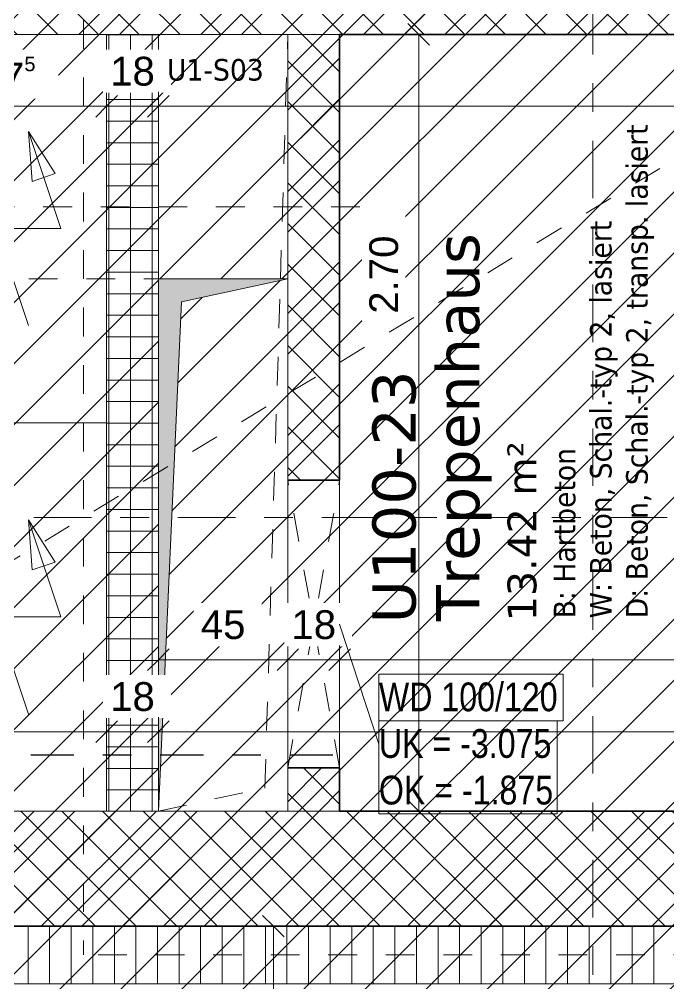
# Model space of a CAD drawing. Header units: metres. Extents: x -35.6 to 33, y -4 to 38.1.
# Drawn here: x -10.211 to -7.955, y 2.252 to 5.604 of the extents above; entities that cross this region are included whole.
import ezdxf

# ---------------------------------------------------------------- set-up
doc = ezdxf.new("R2010")
doc.units = ezdxf.units.M
for name, pattern in [('_Rasterlinie_', [0.375, 0.2, -0.05, 0.075, -0.05]), ('_Schnittlinie_', [0.3, 0.15, -0.05, 0.05, -0.05]), ('_Strichpunkt - Fein', [0.2, 0.1, -0.05, 0, -0.05]), ('_Verdeckte Linien_', [0.15, 0.1, -0.05]), ('Strichliert - Fein', [0.15, 0.1, -0.05]), ('Strichpunkt - Fein', [0.2, 0.1, -0.05, 0, -0.05]), ('Strichpunkt - Weit', [0.5, 0.2, -0.15, 0, -0.15])]:
    doc.linetypes.add(name, pattern=pattern)
for name, color, linetype, lineweight in [('A-____-____-DIMS', 7, 'Continuous', 5), ('A-____-____-DIMS-50', 7, 'Continuous', 5), ('A-AREA-____-IDEN', 7, 'Continuous', 5), ('A-DETL-____-HDLN', 7, '_Verdeckte Linien_', 9), ('A-DETL-GENF-HDLN', 7, '_Verdeckte Linien_', 9), ('A-DETL-GENF-OTLN', 7, 'Continuous', 9), ('A-GENM-____-IDEN', 7, 'Continuous', 5), ('A-GENM-____-OTLN', 7, 'Continuous', 9), ('A-WALL-____-MCUT', 7, 'Continuous', 35), ('A-WALL-____-PATT', 7, 'Continuous', 35), ('E-ELEC-EQPM-OTLN', 7, 'Continuous', 9), ('I-WALL-____-OTLN', 7, 'Continuous', 9), ('S-GRID-____-OTLN', 7, 'Continuous', 5), ('S-STRS-____-MBND', 7, '_Strichpunkt - Fein', 9)]:
    doc.layers.add(name, color=color, linetype=linetype, lineweight=lineweight)
doc.layers.add('G-____-____-SYMB', color=7, linetype='Strichpunkt - Weit', lineweight=5, true_color=0x008080)
doc.styles.add('Arial', font='arial.ttf', dxfattribs={"height": 0.1})
doc.styles.add('Arial_4', font='arial.ttf', dxfattribs={"width": 0.8, "height": 0.1})
doc.styles.add('Verdana_2', font='verdana.ttf', dxfattribs={"height": 0.1})
doc.styles.add('Verdana_3', font='verdana.ttf', dxfattribs={"width": 0.9, "height": 0.075})
doc.styles.add('Verdana_4', font='verdana.ttf', dxfattribs={"height": 0.15})
doc.dimstyles.new('SUB_Rohbau_fein', dxfattribs={"dimscale": 0.3048, "dimtxt": 0.102026, "dimasz": 0.246063, "dimexe": 0.164042, "dimexo": 0.0625, "dimgap": 0.123031, "dimtad": 1, "dimdec": 1, "dimlfac": 100, "dimrnd": 0.5, "dimdsep": 46, "dimtxsty": 'Arial', "dimblk1": 'OBLIQUE', "dimblk2": 'OBLIQUE', "dimsah": 1, "dimcen": 0.09, "dimazin": 0, "dimtfac": 1, "dimtdec": 4, "dimtix": 1, "dimtmove": 0, "dimatfit": 3, "dimfxl": 0.164042, "dimfxlon": 1, "dimtvp": 1, "dimtfill": 1, "dimtolj": 1, "dimtzin": 0, "dimarcsym": 2})
doc.dimstyles.new('SUB_Rohbau_fein_1', dxfattribs={"dimscale": 0.3048, "dimtxt": 0.102026, "dimasz": 0.246063, "dimexe": 0.164042, "dimexo": 0.0625, "dimgap": 0.123031, "dimtad": 1, "dimrnd": 0.005, "dimzin": 0, "dimdsep": 46, "dimtxsty": 'Arial', "dimblk1": 'OBLIQUE', "dimblk2": 'OBLIQUE', "dimsah": 1, "dimcen": 0.09, "dimazin": 0, "dimtfac": 1, "dimtdec": 4, "dimtix": 1, "dimtmove": 0, "dimatfit": 3, "dimfxl": 0.164042, "dimfxlon": 1, "dimtvp": 1, "dimtfill": 1, "dimtolj": 1, "dimtzin": 0, "dimarcsym": 2})
doc.dimstyles.new('SUB_Rohbau_fein_2', dxfattribs={"dimscale": 0.3048, "dimtxt": 0.102026, "dimasz": 0.246063, "dimexe": 0.164042, "dimexo": 0.0625, "dimgap": 0.123031, "dimtad": 1, "dimrnd": 0.005, "dimzin": 0, "dimdsep": 46, "dimtxsty": 'Arial', "dimblk1": 'OBLIQUE', "dimblk2": 'OBLIQUE', "dimsah": 1, "dimcen": 0.09, "dimazin": 0, "dimtfac": 1, "dimtdec": 4, "dimtix": 1, "dimtmove": 2, "dimatfit": 3, "dimfxl": 0.164042, "dimfxlon": 1, "dimtvp": 1, "dimtfill": 1, "dimtolj": 1, "dimtzin": 0, "dimarcsym": 2})
pattern_1 = [(45, (0, 0), (-0.0707107, 0.0707107), []), (135, (0, 0), (-0.0707107, -0.0707107), [])]

# ---------------------------------------------------------------- blocks, each defined once
blk = doc.blocks.new('AM_Deckenöffnung rechteckig - DD-32206585--01_UG_OK_FFB_AF_ro')
at = {"layer": 'A-GENM-____-OTLN'}
for p, q in [((0.225, 1.35), (-0.225, 1.35)), ((-0.225, 1.35), (-0.225, 0.5)), ((0.225, -1.35), (0.225, 1.35)), ((-0.225, -1.35), (0.225, -1.35))]:
    blk.add_line(p, q, dxfattribs=at)
blk = doc.blocks.new('Schaltschrank - 1350 x 600 x 2200 mm-21136577--01_UG_OK_FFB_AF_ro')
at = {"layer": 'A-DETL-GENF-OTLN'}
for p, q in [((-0.3375, 0.2714), (0, 0.3839)), ((0, 0.3839), (0, 0.1589)), ((0, 0.1589), (0.3375, 0.2714)), ((0.1641, 0.2581), (0.3375, 0.2714)), ((0.3375, 0.2714), (0.1908, 0.178)), ((0.1908, 0.178), (0.1641, 0.2581))]:
    blk.add_line(p, q, dxfattribs=at)
at = {"layer": 'E-ELEC-EQPM-OTLN'}
for p, q in [((0.675, 0.5429), (-0.675, 0.5429)), ((-0.675, 0.5429), (-0.675, 0)), ((0.675, 0), (0.675, 0.5429)), ((-0.675, 0), (0.675, 0))]:
    blk.add_line(p, q, dxfattribs=at)
blk = doc.blocks.new('AM_BD_DD_Symbol - DD-32206594--01_UG_OK_FFB_AF_ro')
at = {"layer": 'A-DETL-GENF-OTLN', "linetype": 'Strichpunkt - Fein'}
for p, q in [((0, 2.7), (0.45, 2.7)), ((0, 2.7), (0, 1.85)), ((0.424, 1.85), (0.45, 2.7)), ((0.45, 2.7), (0.45, 0)), ((0.37, 0.08), (0.4239, 1.8444)), ((0, 0), (0.37, 0.08)), ((0.45, 0), (0, 0))]:
    blk.add_line(p, q, dxfattribs=at)
blk = doc.blocks.new('AM_BD_DD_Symbol - BD-32206561--01_UG_OK_FFB_AF_ro')
at = {"layer": 'A-DETL-GENF-OTLN', "true_color": 0x808080}
blk.add_hatch(color=8, dxfattribs=at).paths.add_polyline_path([(0, 0), (0.08, 1.77), (0.45, 1.85), (0, 1.85), (0, 0.1731)])
at = {"layer": 'A-DETL-GENF-OTLN'}
for p, q in [((0.45, 1.85), (0, 1.85)), ((0, 1.85), (0, 0)), ((0.08, 1.77), (0.45, 1.85)), ((0.45, 1.85), (0.45, 0)), ((0, 0), (0.08, 1.77)), ((0.45, 0), (0, 0))]:
    blk.add_line(p, q, dxfattribs=at)
at = {"layer": 'A-GENM-____-OTLN'}
for p, q in [((0, 1.85), (0.45, 1.85)), ((0, 1.85), (0, 0)), ((0.45, 1.85), (0.45, 0)), ((0.45, 0), (0, 0))]:
    blk.add_line(p, q, dxfattribs=at)
blk = doc.blocks.new('Wandöffnung rechteckig - WD-42500366--01_UG_OK_FFB_AF_ro')
at = {"layer": 'A-DETL-GENF-OTLN', "linetype": 'Strichliert - Fein'}
for p, q in [((0.625, -0.09), (-0.375, 0.09)), ((0.625, 0.09), (-0.375, -0.09)), ((-0.375, 0.09), (-0.375, -0.09)), ((-0.375, 0.09), (0.625, 0.09)), ((0.625, 0.09), (0.625, -0.09)), ((0.625, -0.09), (-0.375, -0.09))]:
    blk.add_line(p, q, dxfattribs=at)
blk = doc.blocks.new('DE_Detailverweis - mit_Rahmen-56961569--01_UG_OK_FFB_AF_ro')
at = {"layer": 'A-DETL-GENF-OTLN', "color": 30, "linetype": 'Strichpunkt - Fein', "true_color": 0xff8000}
for p in [(0, 3.65), (6.3504, 0)]:
    blk.add_line(p, (0, 0), dxfattribs=at)
blk = doc.blocks.new('DE_Linie_mit_Text - Strichliert-43508621--01_UG_OK_FFB_AF_ro')
at = {"layer": 'A-DETL-GENF-HDLN'}
blk.add_line((21.6133, 0), (0, 0), dxfattribs=at)
blk = doc.blocks.new('DIMBLOCK715--01_UG_OK_FFB_AF_ro')
at = {"layer": 'A-____-____-DIMS-50'}
for p, q in [((-9.328, 2.4516), (-9.3655, 2.4891)), ((-9.328, 2.4516), (-9.378, 2.4516)), ((-9.328, 0.5466), (-9.328, 2.4516)), ((-9.328, 2.4516), (-9.2905, 2.4141)), ((-9.328, 2.4516), (-9.278, 2.4516)), ((-9.328, 0.5466), (-9.3655, 0.5841)), ((-9.328, 0.5466), (-9.378, 0.5466)), ((-9.328, 0.5466), (-9.2905, 0.5091)), ((-9.328, 0.5466), (-9.278, 0.5466))]:
    blk.add_line(p, q, dxfattribs=at)
at = {"layer": 'A-____-____-DIMS-50', "color": 0, "insert": (-9.5, 1.3374), "char_height": 0.1, "width": 0.388091, "attachment_point": 1, "rotation": 90, "line_spacing_factor": 0.941778, "style": 'Arial', "bg_fill": 3, "box_fill_scale": 1.25, "bg_fill_color": 256, "bg_fill_true_color": 13158600, "bg_fill_transparency": 0}
blk.add_mtext('1.90\\A2\\H0.5x;\\S5^  ;\\H2x;', dxfattribs=at)
blk = doc.blocks.new('_Oblique')
at = {"color": 0, "linetype": 'ByBlock', "lineweight": -2}
blk.add_line((-0.5, -0.5), (0.5, 0.5), dxfattribs=at)
blk = doc.blocks.new('DIMBLOCK736--01_UG_OK_FFB_AF_ro')
at = {"layer": 'A-____-____-DIMS-50'}
for p, q in [((-12.308, 3.1277), (-12.308, 3.1777)), ((-12.308, 3.1277), (-12.2705, 3.1652)), ((-9.908, 3.1277), (-9.908, 3.1777)), ((-9.908, 3.1277), (-9.8705, 3.1652)), ((-12.308, 3.1277), (-12.3455, 3.0902)), ((-12.308, 3.1277), (-9.908, 3.1277)), ((-12.308, 3.1277), (-12.308, 3.0777)), ((-9.908, 3.1277), (-9.9455, 3.0902)), ((-9.908, 3.1277), (-9.908, 3.0777))]:
    blk.add_line(p, q, dxfattribs=at)
at = {"layer": 'A-____-____-DIMS-50', "color": 0, "insert": (-11.0037, 3.2998), "char_height": 0.1, "width": 0.325653, "attachment_point": 1, "line_spacing_factor": 0.941778, "style": 'Arial', "bg_fill": 3, "box_fill_scale": 1.25, "bg_fill_color": 256, "bg_fill_true_color": 13158600, "bg_fill_transparency": 0}
blk.add_mtext('2.40', dxfattribs=at)
blk = doc.blocks.new('DIMBLOCK737--01_UG_OK_FFB_AF_ro')
at = {"layer": 'A-____-____-DIMS-50'}
for p, q in [((-9.908, 3.1277), (-9.908, 3.1777)), ((-9.908, 3.1277), (-9.8705, 3.1652)), ((-9.728, 3.1277), (-9.728, 3.1777)), ((-9.728, 3.1277), (-9.6905, 3.1652)), ((-9.908, 3.1277), (-9.9455, 3.0902)), ((-9.908, 3.1277), (-9.728, 3.1277)), ((-9.908, 3.1277), (-9.908, 3.0777)), ((-9.728, 3.1277), (-9.7655, 3.0902)), ((-9.728, 3.1277), (-9.728, 3.0777))]:
    blk.add_line(p, q, dxfattribs=at)
at = {"layer": 'A-____-____-DIMS-50', "color": 0, "insert": (-9.8956, 3.2998), "char_height": 0.1, "width": 0.186088, "attachment_point": 1, "line_spacing_factor": 0.941778, "style": 'Arial', "bg_fill": 3, "box_fill_scale": 1.25, "bg_fill_color": 256, "bg_fill_true_color": 13158600, "bg_fill_transparency": 0}
blk.add_mtext('18', dxfattribs=at)
blk = doc.blocks.new('DIMBLOCK738--01_UG_OK_FFB_AF_ro')
at = {"layer": 'A-____-____-DIMS-50'}
for p, q in [((-9.728, 3.1277), (-9.728, 3.1777)), ((-9.728, 3.1277), (-9.6905, 3.1652)), ((-4.128, 3.1277), (-4.128, 3.1777)), ((-4.128, 3.1277), (-4.0905, 3.1652)), ((-9.728, 3.1277), (-9.7655, 3.0902)), ((-9.728, 3.1277), (-4.128, 3.1277)), ((-9.728, 3.1277), (-9.728, 3.0777)), ((-4.128, 3.1277), (-4.1655, 3.0902)), ((-4.128, 3.1277), (-4.128, 3.0777))]:
    blk.add_line(p, q, dxfattribs=at)
at = {"layer": 'A-____-____-DIMS-50', "color": 0, "insert": (-7.0637, 3.2998), "char_height": 0.1, "width": 0.325653, "attachment_point": 1, "line_spacing_factor": 0.941778, "style": 'Arial', "bg_fill": 3, "box_fill_scale": 1.25, "bg_fill_color": 256, "bg_fill_true_color": 13158600, "bg_fill_transparency": 0}
blk.add_mtext('5.60', dxfattribs=at)
blk = doc.blocks.new('DIMBLOCK740--01_UG_OK_FFB_AF_ro')
at = {"layer": 'A-____-____-DIMS-50'}
for p, q in [((-9.728, 3.3777), (-9.728, 3.4277)), ((-9.278, 3.3777), (-9.278, 3.4277)), ((-9.728, 3.3777), (-9.6905, 3.4152)), ((-9.278, 3.3777), (-9.2405, 3.4152)), ((-9.728, 3.3777), (-9.7655, 3.3402)), ((-9.728, 3.3777), (-9.278, 3.3777)), ((-9.728, 3.3777), (-9.728, 3.3277)), ((-9.278, 3.3777), (-9.3155, 3.3402)), ((-9.278, 3.3777), (-9.278, 3.3277))]:
    blk.add_line(p, q, dxfattribs=at)
at = {"layer": 'A-____-____-DIMS-50', "color": 0, "insert": (-9.5806, 3.5498), "char_height": 0.1, "width": 0.186088, "attachment_point": 1, "line_spacing_factor": 0.941778, "style": 'Arial', "bg_fill": 3, "box_fill_scale": 1.25, "bg_fill_color": 256, "bg_fill_true_color": 13158600, "bg_fill_transparency": 0}
blk.add_mtext('45', dxfattribs=at)
blk = doc.blocks.new('DIMBLOCK741--01_UG_OK_FFB_AF_ro')
at = {"layer": 'A-____-____-DIMS-50'}
for p, q in [((-9.278, 3.3777), (-9.278, 3.4277)), ((-9.098, 3.3777), (-9.098, 3.4277)), ((-9.278, 3.3777), (-9.2405, 3.4152)), ((-9.098, 3.3777), (-9.0605, 3.4152)), ((-9.278, 3.3777), (-9.3155, 3.3402)), ((-9.278, 3.3777), (-9.098, 3.3777)), ((-9.278, 3.3777), (-9.278, 3.3277)), ((-9.098, 3.3777), (-9.1355, 3.3402)), ((-9.098, 3.3777), (-9.098, 3.3277))]:
    blk.add_line(p, q, dxfattribs=at)
at = {"layer": 'A-____-____-DIMS-50', "color": 0, "insert": (-9.2656, 3.5498), "char_height": 0.1, "width": 0.186088, "attachment_point": 1, "line_spacing_factor": 0.941778, "style": 'Arial', "bg_fill": 3, "box_fill_scale": 1.25, "bg_fill_color": 256, "bg_fill_true_color": 13158600, "bg_fill_transparency": 0}
blk.add_mtext('18', dxfattribs=at)
blk = doc.blocks.new('DIMBLOCK742--01_UG_OK_FFB_AF_ro')
at = {"layer": 'A-____-____-DIMS-50'}
for p, q in [((-9.098, 3.3777), (-9.098, 3.4277)), ((-4.128, 3.3777), (-4.128, 3.4277)), ((-9.098, 3.3777), (-9.0605, 3.4152)), ((-4.128, 3.3777), (-4.0905, 3.4152)), ((-9.098, 3.3777), (-9.1355, 3.3402)), ((-9.098, 3.3777), (-4.128, 3.3777)), ((-9.098, 3.3777), (-9.098, 3.3277)), ((-4.128, 3.3777), (-4.1655, 3.3402)), ((-4.128, 3.3777), (-4.128, 3.3277))]:
    blk.add_line(p, q, dxfattribs=at)
at = {"layer": 'A-____-____-DIMS-50', "color": 0, "insert": (-6.7487, 3.5498), "char_height": 0.1, "width": 0.325653, "attachment_point": 1, "line_spacing_factor": 0.941778, "style": 'Arial', "bg_fill": 3, "box_fill_scale": 1.25, "bg_fill_color": 256, "bg_fill_true_color": 13158600, "bg_fill_transparency": 0}
blk.add_mtext('4.97', dxfattribs=at)
blk = doc.blocks.new('DIMBLOCK746--01_UG_OK_FFB_AF_ro')
at = {"layer": 'A-____-____-DIMS-50'}
for p, q in [((-10.583, 5.3016), (-10.583, 5.3516)), ((-10.583, 5.3016), (-10.5455, 5.3391)), ((-9.908, 5.3016), (-9.908, 5.3516)), ((-9.908, 5.3016), (-9.8705, 5.3391)), ((-10.583, 5.3016), (-10.6205, 5.2641)), ((-10.583, 5.3016), (-9.908, 5.3016)), ((-10.583, 5.3016), (-10.583, 5.2516)), ((-9.908, 5.3016), (-9.9455, 5.2641)), ((-9.908, 5.3016), (-9.908, 5.2516))]:
    blk.add_line(p, q, dxfattribs=at)
at = {"layer": 'A-____-____-DIMS-50', "color": 0, "insert": (-10.3491, 5.4736), "char_height": 0.1, "width": 0.248525, "attachment_point": 1, "line_spacing_factor": 0.941778, "style": 'Arial', "bg_fill": 3, "box_fill_scale": 1.25, "bg_fill_color": 256, "bg_fill_true_color": 13158600, "bg_fill_transparency": 0}
blk.add_mtext('67\\A2\\H0.5x;\\S5^  ;\\H2x;', dxfattribs=at)
blk = doc.blocks.new('DIMBLOCK747--01_UG_OK_FFB_AF_ro')
at = {"layer": 'A-____-____-DIMS-50'}
for p, q in [((-9.908, 5.3016), (-9.908, 5.3516)), ((-9.908, 5.3016), (-9.8705, 5.3391)), ((-9.728, 5.3016), (-9.728, 5.3516)), ((-9.728, 5.3016), (-9.6905, 5.3391)), ((-9.908, 5.3016), (-9.9455, 5.2641)), ((-9.908, 5.3016), (-9.728, 5.3016)), ((-9.908, 5.3016), (-9.908, 5.2516)), ((-9.728, 5.3016), (-9.7655, 5.2641)), ((-9.728, 5.3016), (-9.728, 5.2516))]:
    blk.add_line(p, q, dxfattribs=at)
at = {"layer": 'A-____-____-DIMS-50', "color": 0, "insert": (-9.8956, 5.4736), "char_height": 0.1, "width": 0.186088, "attachment_point": 1, "line_spacing_factor": 0.941778, "style": 'Arial', "bg_fill": 3, "box_fill_scale": 1.25, "bg_fill_color": 256, "bg_fill_true_color": 13158600, "bg_fill_transparency": 0}
blk.add_mtext('18', dxfattribs=at)
blk = doc.blocks.new('DIMBLOCK748--01_UG_OK_FFB_AF_ro')
at = {"layer": 'A-____-____-DIMS-50'}
for p, q in [((-9.728, 5.3016), (-9.728, 5.3516)), ((-9.728, 5.3016), (-9.6905, 5.3391)), ((-5.278, 5.3016), (-5.278, 5.3516)), ((-5.278, 5.3016), (-5.2405, 5.3391)), ((-9.728, 5.3016), (-9.7655, 5.2641)), ((-9.728, 5.3016), (-5.278, 5.3016)), ((-9.728, 5.3016), (-9.728, 5.2516)), ((-5.278, 5.3016), (-5.3155, 5.2641)), ((-5.278, 5.3016), (-5.278, 5.2516))]:
    blk.add_line(p, q, dxfattribs=at)
at = {"layer": 'A-____-____-DIMS-50', "color": 0, "insert": (-7.6387, 5.4736), "char_height": 0.1, "width": 0.325653, "attachment_point": 1, "line_spacing_factor": 0.941778, "style": 'Arial', "bg_fill": 3, "box_fill_scale": 1.25, "bg_fill_color": 256, "bg_fill_true_color": 13158600, "bg_fill_transparency": 0}
blk.add_mtext('4.45', dxfattribs=at)
blk = doc.blocks.new('DIMBLOCK751--01_UG_OK_FFB_AF_ro')
at = {"layer": 'A-____-____-DIMS-50'}
for p, q in [((-8.823, 5.5516), (-8.8605, 5.5891)), ((-8.823, 5.5516), (-8.873, 5.5516)), ((-8.823, 5.5516), (-8.823, 2.8516)), ((-8.823, 5.5516), (-8.7855, 5.5141)), ((-8.823, 5.5516), (-8.773, 5.5516)), ((-8.823, 2.8516), (-8.8605, 2.8891)), ((-8.823, 2.8516), (-8.873, 2.8516)), ((-8.823, 2.8516), (-8.7855, 2.8141)), ((-8.823, 2.8516), (-8.773, 2.8516))]:
    blk.add_line(p, q, dxfattribs=at)
at = {"layer": 'A-____-____-DIMS-50', "color": 0, "insert": (-8.995, 4.5804), "char_height": 0.1, "width": 0.325653, "attachment_point": 1, "rotation": 90, "line_spacing_factor": 0.941778, "style": 'Arial', "bg_fill": 3, "box_fill_scale": 1.25, "bg_fill_color": 256, "bg_fill_true_color": 13158600, "bg_fill_transparency": 0}
blk.add_mtext('2.70', dxfattribs=at)

msp = doc.modelspace()

# ---------------------------------------------------------------- hatches: boundary and pattern name
at = {"layer": 'A-DETL-GENF-OTLN', "true_color": 0xff00ff}
h = msp.add_hatch(dxfattribs=at)
h.set_pattern_fill('FP_36', color=6, style=0, pattern_type=2)
h.set_pattern_definition([(45, (0, 0), (-0.106066, 0.106066), [])])
h.paths.add_polyline_path([(-4.0742, 1.4516), (-2.728, 1.4516), (-2.728, 6.8016), (4.502, 6.8016), (4.502, 12.6516), (-13.983, 12.6516), (-13.983, 1.4516), (-4.128, 1.4516)])
h.paths.add_polyline_path([(-9.728, 2.8516), (-9.728, 4.7016), (-9.278, 4.7016), (-9.648, 4.6216), (-9.7203, 3.0217)])
h.paths.add_polyline_path([(-4.768, 9.9916), (-4.768, 11.2516), (-4.128, 11.2516), (-4.688, 11.1716), (-4.7103, 10.8428)])
at = {"layer": 'A-WALL-____-PATT', "lineweight": 9}
h = msp.add_hatch(dxfattribs=at)
h.set_pattern_fill('FP_1', color=256, style=0, pattern_type=2)
h.set_pattern_definition(pattern_1)
h.paths.add_polyline_path([(-6.1278, 5.5516), (-5.278, 5.5516), (-5.278, 5.8516), (-10.583, 5.8516), (-10.583, 5.5516), (-6.6738, 5.5516)])
h.paths.add_polyline_path([(-4.228, 5.5516), (-4.128, 5.5516), (-4.128, 5.8516), (-4.228, 5.8516), (-4.228, 5.6803)])
h.paths.add_polyline_path([(-12.308, 5.5516), (-11.633, 5.5516), (-11.633, 5.8516), (-12.308, 5.8516), (-12.308, 5.6803)])
h = msp.add_hatch(dxfattribs=at)
h.set_pattern_fill('FP_3', color=256, style=0, pattern_type=2)
h.set_pattern_definition([(0, (0, 0), (0, 0.075), []), (90, (0, 0), (-0.075, 5e-18), [])])
h.paths.add_polyline_path([(-9.908, 2.8516), (-9.728, 2.8516), (-9.728, 5.5516), (-9.908, 5.5516), (-9.908, 2.8516)])
h = msp.add_hatch(dxfattribs=at)
h.set_pattern_fill('FP_1', color=256, style=0, pattern_type=2)
h.set_pattern_definition(pattern_1)
h.paths.add_polyline_path([(-9.278, 2.8516), (-9.098, 2.8516), (-9.098, 3.0016), (-9.278, 3.0016)])
h.paths.add_polyline_path([(-9.098, 4.0016), (-9.098, 5.5516), (-9.278, 5.5516), (-9.278, 4.0016)])
h = msp.add_hatch(dxfattribs=at)
h.set_pattern_fill('FP_1', color=256, style=0, pattern_type=2)
h.set_pattern_definition(pattern_1)
h.paths.add_polyline_path([(-12.983, 2.4516), (-4.128, 2.4516), (-4.128, 2.8516), (-12.983, 2.8516), (-12.983, 2.4537)])
at = {"layer": 'A-WALL-____-PATT', "lineweight": 9, "true_color": 0x787878}
h = msp.add_hatch(dxfattribs=at)
h.set_pattern_fill('FP_18', color=8, angle=-90, style=0, pattern_type=2)
h.set_pattern_definition([(270, (-8.306, 2.452), (0.075, 2e-16), [])])
h.paths.add_polyline_path([(-4.0662, 2.2516), (-3.978, 2.2516), (-3.978, 2.4516), (-12.633, 2.4516), (-12.633, 2.2516), (-4.0742, 2.2516)])

# ---------------------------------------------------------------- linework, layer by layer
at = {"layer": 'A-DETL-____-HDLN'}
for p, q in [((-9.028, 4.9516), (-14.243, 4.9516)), ((-9.278, 4.7016), (-14.243, 4.7016)), ((-9.028, 2.4516), (-11.608, 2.4516))]:
    msp.add_line(p, q, dxfattribs=at)
at = {"layer": 'A-WALL-____-MCUT', "lineweight": 9}
for p, q in [((-9.728, 5.5516), (-9.908, 5.5516)), ((-9.098, 5.5516), (-9.278, 5.5516)), ((-9.908, 2.8516), (-9.728, 2.8516)), ((-9.278, 2.8516), (-9.098, 2.8516)), ((-12.633, 2.2516), (-3.978, 2.2516))]:
    msp.add_line(p, q, dxfattribs=at)
at = {"layer": 'A-WALL-____-MCUT'}
for p, q in [((-9.098, 5.5516), (-5.278, 5.5516)), ((-9.098, 4.0016), (-9.098, 5.5516)), ((-9.278, 4.0016), (-9.098, 4.0016)), ((-9.098, 3.0016), (-9.278, 3.0016)), ((-9.098, 2.8516), (-9.098, 3.0016)), ((-4.128, 2.8516), (-9.098, 2.8516)), ((-12.633, 2.4516), (-3.978, 2.4516))]:
    msp.add_line(p, q, dxfattribs=at)
at = {"layer": 'G-____-____-SYMB', "color": 1, "linetype": '_Schnittlinie_', "lineweight": 30, "true_color": 0xff0000}
msp.add_line((-11.0713, 3.0466), (-9.1008, 3.0466), dxfattribs=at)
at = {"layer": 'I-WALL-____-OTLN'}
msp.add_line((-9.098, 4.0016), (-9.098, 3.0016), dxfattribs=at)
at = {"layer": 'S-GRID-____-OTLN', "color": 8, "linetype": '_Rasterlinie_', "true_color": 0x808080}
for p, q in [((-8.218, -3.518), (-8.218, 33.6425)), ((-34.6604, 3.8716), (27.9515, 3.8716))]:
    msp.add_line(p, q, dxfattribs=at)
at = {"layer": 'S-STRS-____-MBND'}
for p, q in [((-9.098, 5.5516), (-9.098, 2.8516)), ((-7.853, 5.5516), (-9.098, 5.5516)), ((-9.098, 2.8516), (-7.853, 2.8516))]:
    msp.add_line(p, q, dxfattribs=at)

# ---------------------------------------------------------------- block references
at = {"layer": 'A-DETL-GENF-OTLN', "rotation": 31.21153280802236}
msp.add_blockref('DE_Linie_mit_Text - Strichliert-43508621--01_UG_OK_FFB_AF_ro', (-13.983, 1.4516), dxfattribs=at)
at = {"layer": 'A-DETL-GENF-OTLN', "color": 30, "true_color": 0xff8000}
msp.add_blockref('DE_Detailverweis - mit_Rahmen-56961569--01_UG_OK_FFB_AF_ro', (-9.988, 2.3516), dxfattribs=at)
at = {"layer": 'A-GENM-____-OTLN'}
for name, p in [('AM_Deckenöffnung rechteckig - DD-32206585--01_UG_OK_FFB_AF_ro', (-9.503, 4.2016)), ('AM_BD_DD_Symbol - DD-32206594--01_UG_OK_FFB_AF_ro', (-9.728, 2.8516)), ('AM_BD_DD_Symbol - BD-32206561--01_UG_OK_FFB_AF_ro', (-9.728, 2.8516))]:
    msp.add_blockref(name, p, dxfattribs=at)
at = {"layer": 'A-GENM-____-OTLN', "rotation": 269.9999999999999}
msp.add_blockref('Wandöffnung rechteckig - WD-42500366--01_UG_OK_FFB_AF_ro', (-9.188, 3.6266), dxfattribs=at)
at = {"layer": 'E-ELEC-EQPM-OTLN', "rotation": 90.0000000000001}
for p in [(-9.908, 4.8766), (-9.908, 3.5266)]:
    msp.add_blockref('Schaltschrank - 1350 x 600 x 2200 mm-21136577--01_UG_OK_FFB_AF_ro', p, dxfattribs=at)

# ---------------------------------------------------------------- texts
at = {"layer": 'A-AREA-____-IDEN', "attachment_point": 1, "rotation": 90}
for s, insert, char_height, width, style in [('D: Beton, Schal.-typ 2, transp. lasiert', (-8.1024, 3.5217), 0.075, 2.211455, 'Verdana_3'), ('W: Beton, Schal.-typ 2, lasiert', (-8.2281, 3.5217), 0.075, 1.782151, 'Verdana_3'), ('Treppenhaus', (-8.763, 3.5113), 0.15, 1.595358, 'Verdana_4'), ('U100-23', (-8.9841, 3.5042), 0.15, 1.074261, 'Verdana_4'), ('13.42 m²', (-8.5145, 3.5118), 0.1, 0.817721, 'Verdana_2'), ('B: Hartbeton', (-8.3538, 3.5217), 0.075, 0.753987, 'Verdana_3')]:
    msp.add_mtext(s, dxfattribs=dict(at, insert=insert, char_height=char_height, width=width, style=style))

# ---------------------------------------------------------------- next in the draw order: dimensions: what is measured, and where the dimension line sits
at = {"layer": 'A-____-____-DIMS'}
dim = msp.add_linear_dim(base=(-9.908, 5.3016), p1=(-10.583, 5.3516), p2=(-9.908, 5.3516), text='\\A1;67\\Q;{\\A1;{\\H0.5x;\\S5^ ;}}', dimstyle='SUB_Rohbau_fein', override={"dimpost": '<>', "dimfxl": 0.675}, dxfattribs=at)
dim.commit()
dim.dimension.update_dxf_attribs({"geometry": 'DIMBLOCK746--01_UG_OK_FFB_AF_ro', "text_midpoint": (-10.2455, 5.3901)})
dim = msp.add_linear_dim(base=(-9.908, 3.1277), p1=(-12.308, 3.1777), p2=(-9.908, 3.1777), dimstyle='SUB_Rohbau_fein_2', override={"dimpost": '<>', "dimfxl": 2.4}, dxfattribs=at)
dim.commit()
dim.dimension.update_dxf_attribs({"geometry": 'DIMBLOCK736--01_UG_OK_FFB_AF_ro', "text_midpoint": (-10.8409, 3.2331), "dimtype": 160})
dim = msp.add_linear_dim(base=(-9.328, 2.4516), p1=(-9.378, 0.5466), p2=(-9.378, 2.4516), angle=90, text='\\A1;1.90\\Q;{\\A1;{\\H0.5x;\\S5^ ;}}', dimstyle='SUB_Rohbau_fein_1', override={"dimpost": '<>', "dimfxl": 1.904996}, dxfattribs=at)
dim.commit()
dim.dimension.update_dxf_attribs({"geometry": 'DIMBLOCK715--01_UG_OK_FFB_AF_ro', "text_midpoint": (-9.4166, 1.4991)})

# ---------------------------------------------------------------- next in the draw order: dimensions: what is measured, and where the dimension line sits
for base, p1, p2, picture, middle in [((-9.728, 5.3016), (-9.908, 5.3516), (-9.728, 5.3516), 'DIMBLOCK747--01_UG_OK_FFB_AF_ro', (-9.818, 5.3901)), ((-9.728, 3.1277), (-9.908, 3.1777), (-9.728, 3.1777), 'DIMBLOCK737--01_UG_OK_FFB_AF_ro', (-9.818, 3.2163))]:
    dim = msp.add_linear_dim(base=base, p1=p1, p2=p2, dimstyle='SUB_Rohbau_fein', override={"dimpost": '<>', "dimfxl": 0.18}, dxfattribs=at)
    dim.commit()
    dim.dimension.update_dxf_attribs({"geometry": picture, "text_midpoint": middle})

# ---------------------------------------------------------------- next in the draw order: dimensions: what is measured, and where the dimension line sits
for base, p1, p2, override, picture, middle in [((-5.278, 5.3016), (-9.728, 5.3516), (-5.278, 5.3516), {"dimpost": '<>', "dimfxl": 4.45}, 'DIMBLOCK748--01_UG_OK_FFB_AF_ro', (-7.503, 5.3899)), ((-4.128, 3.1277), (-9.728, 3.1777), (-4.128, 3.1777), {"dimpost": '<>', "dimfxl": 5.6}, 'DIMBLOCK738--01_UG_OK_FFB_AF_ro', (-6.928, 3.2163))]:
    dim = msp.add_linear_dim(base=base, p1=p1, p2=p2, dimstyle='SUB_Rohbau_fein_1', override=override, dxfattribs=at)
    dim.commit()
    dim.dimension.update_dxf_attribs({"geometry": picture, "text_midpoint": middle})

# ---------------------------------------------------------------- next in the draw order: texts
at = {"layer": 'A-AREA-____-IDEN', "insert": (-9.6982, 5.466), "char_height": 0.075, "width": 0.432911, "attachment_point": 1, "style": 'Verdana_3'}
msp.add_mtext('U1-S03', dxfattribs=at)

# ---------------------------------------------------------------- next in the draw order: dimensions: what is measured, and where the dimension line sits
at = {"layer": 'A-____-____-DIMS'}
dim = msp.add_linear_dim(base=(-9.278, 3.3777), p1=(-9.728, 3.4277), p2=(-9.278, 3.4277), dimstyle='SUB_Rohbau_fein', override={"dimpost": '<>', "dimfxl": 0.45}, dxfattribs=at)
dim.commit()
dim.dimension.update_dxf_attribs({"geometry": 'DIMBLOCK740--01_UG_OK_FFB_AF_ro', "text_midpoint": (-9.503, 3.4661)})

# ---------------------------------------------------------------- next in the draw order: dimensions: what is measured, and where the dimension line sits
dim = msp.add_linear_dim(base=(-9.098, 3.3777), p1=(-9.278, 3.4277), p2=(-9.098, 3.4277), dimstyle='SUB_Rohbau_fein', override={"dimpost": '<>', "dimfxl": 0.18}, dxfattribs=at)
dim.commit()
dim.dimension.update_dxf_attribs({"geometry": 'DIMBLOCK741--01_UG_OK_FFB_AF_ro', "text_midpoint": (-9.188, 3.4663)})

# ---------------------------------------------------------------- next in the draw order: dimensions: what is measured, and where the dimension line sits
dim = msp.add_linear_dim(base=(-4.128, 3.3777), p1=(-9.098, 3.4277), p2=(-4.128, 3.4277), dimstyle='SUB_Rohbau_fein_1', override={"dimpost": '<>', "dimfxl": 4.97}, dxfattribs=at)
dim.commit()
dim.dimension.update_dxf_attribs({"geometry": 'DIMBLOCK742--01_UG_OK_FFB_AF_ro', "text_midpoint": (-6.613, 3.4663)})

# ---------------------------------------------------------------- next in the draw order: linework, layer by layer
at = {"layer": 'S-GRID-____-OTLN', "color": 8, "linetype": '_Rasterlinie_', "true_color": 0x808080}
msp.add_line((-8.218, -3.518), (-8.218, 33.6425), dxfattribs=at)

# ---------------------------------------------------------------- next in the draw order: dimensions: what is measured, and where the dimension line sits
at = {"layer": 'A-____-____-DIMS'}
dim = msp.add_linear_dim(base=(-8.823, 2.8516), p1=(-8.773, 5.5516), p2=(-8.773, 2.8516), angle=90, dimstyle='SUB_Rohbau_fein_2', override={"dimpost": '<>', "dimfxl": 2.7}, dxfattribs=at)
dim.commit()
dim.dimension.update_dxf_attribs({"geometry": 'DIMBLOCK751--01_UG_OK_FFB_AF_ro', "text_midpoint": (-8.9284, 4.7432), "dimtype": 160, "text_rotation": 90})

# ---------------------------------------------------------------- next in the draw order: linework, layer by layer
at = {"layer": 'A-GENM-____-IDEN'}
msp.add_line((-9.098, 3.5016), (-8.9617, 3.0846), dxfattribs=at)
at = {"layer": 'A-GENM-____-IDEN', "flags": 128}
for points in [[(-8.9617, 3.3276), (-8.3213, 3.3276), (-8.3213, 3.1656), (-8.9617, 3.1656)], [(-8.9617, 3.1656), (-8.3425, 3.1656), (-8.3425, 2.8416), (-8.9617, 2.8416)]]:
    msp.add_lwpolyline(points, close=True, dxfattribs=at)

# ---------------------------------------------------------------- next in the draw order: texts
at = {"layer": 'A-GENM-____-IDEN', "char_height": 0.1, "attachment_point": 1, "style": 'Arial_4'}
for s, insert, width in [('WD 100/120', (-8.9617, 3.2986), 0.772827), ('UK = -3.075', (-8.9617, 3.1366), 0.740759), ('OK = -1.875', (-8.9617, 2.9746), 0.747173)]:
    msp.add_mtext(s, dxfattribs=dict(at, insert=insert, width=width))

doc.saveas('drawing.dxf')
